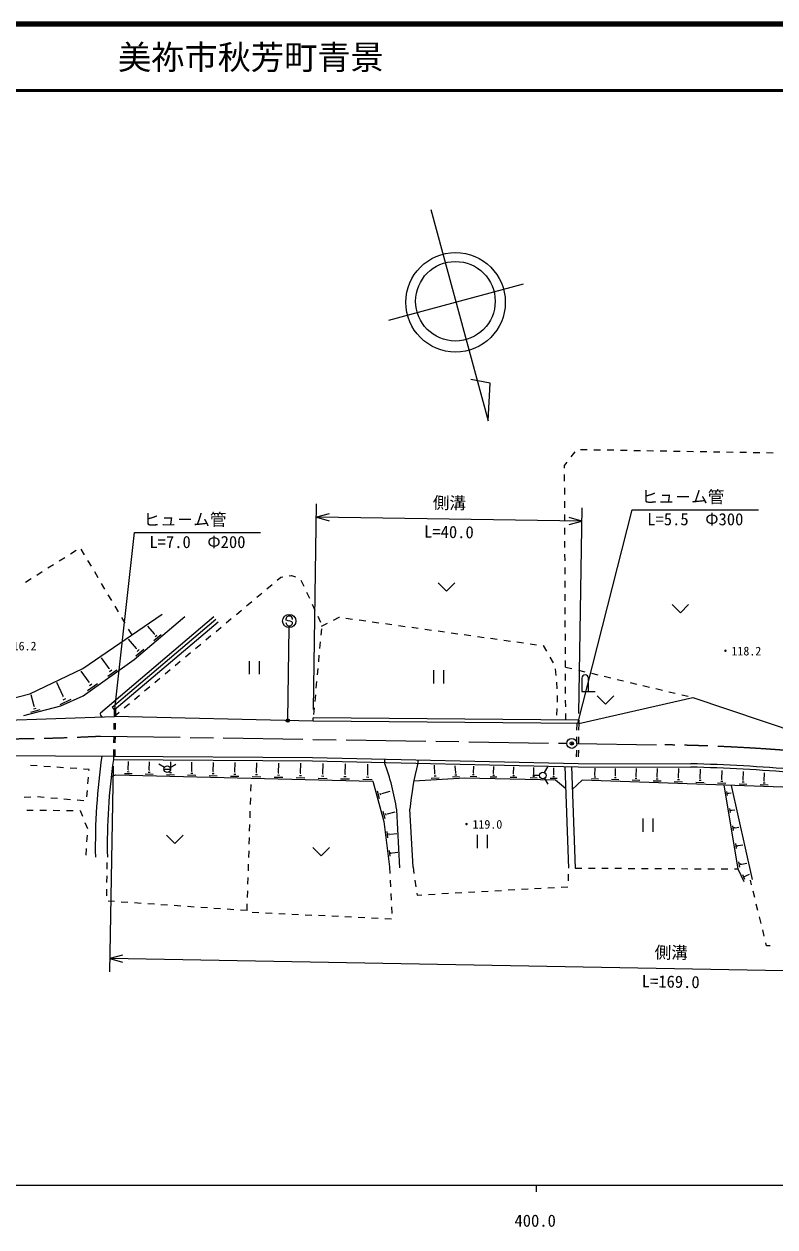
# Model space of a CAD drawing. Units: millimetres, scale not verified. Extents: x 40000 to 680000, y 20000 to 380000.
# Drawn here: x 390859 to 503957, y 198715 to 380000 of the extents above; entities that cross this region are included whole.
import ezdxf
from ezdxf.enums import TextEntityAlignment as Align

# ---------------------------------------------------------------- set-up
doc = ezdxf.new("R2010")
doc.units = ezdxf.units.MM
doc.header["$LTSCALE"] = 1000
doc.header["$PDMODE"] = 32
doc.header["$PDSIZE"] = 500
doc.linetypes.add('CHAIN', pattern=[18.5, 12, -1.5, 3.5, -1.5])
for name, color, linetype, lineweight in [('M-BGD', 7, 'Continuous', 25), ('M-BMK', 2, 'CHAIN', 13), ('M-BMK-SRVR', 3, 'Continuous', 25), ('M-STR-HTXT', 7, 'Continuous', 13), ('M-STR-STRC', 7, 'Continuous', 25), ('M-TTL', 2, 'Continuous', 140), ('M-TTL-BAND', 7, 'Continuous', 25), ('M-TTL-LINE', 7, 'Continuous', 50)]:
    doc.layers.add(name, color=color, linetype=linetype, lineweight=lineweight)
doc.layers.add('M-TTL-TXT', color=7, linetype='Continuous')
doc.styles.add('@ＭＳ ゴシック', font='')
doc.styles.add('ＭＳ ゴシック', font='')
doc.styles.get('@ＭＳ ゴシック').set_extended_font_data('@MS Gothic')
doc.styles.get('ＭＳ ゴシック').set_extended_font_data('MS Gothic')

msp = doc.modelspace()

# ---------------------------------------------------------------- linework, layer by layer
at = {"layer": 'M-BGD'}
for p, q in [((452106, 352056), (460740, 320206)), ((466021, 340819), (445771, 335329)), ((461077, 325858), (458139, 326455)), ((460740, 320206), (461077, 325858)), ((473250, 314758), (473858, 315552)), ((474686, 315890), (475686, 315874)), ((476686, 315857), (477686, 315840)), ((478686, 315823), (479685, 315807)), ((480685, 315790), (481685, 315773)), ((482685, 315756), (483685, 315740)), ((484685, 315723), (485685, 315706)), ((486684, 315689), (487684, 315672)), ((488684, 315656), (489684, 315639)), ((490684, 315622), (491684, 315605)), ((492684, 315589), (493683, 315572)), ((494683, 315555), (495683, 315538)), ((496683, 315522), (497683, 315505)), ((498683, 315488), (499683, 315471)), ((500682, 315454), (501682, 315438)), ((472271, 313477), (472643, 313964)), ((502682, 315421), (503682, 315404)), ((472273, 313090), (472271, 313477)), ((472282, 311090), (472277, 312090)), ((472291, 309090), (472287, 310090)), ((472301, 307090), (472296, 308090)), ((472310, 305090), (472305, 306090)), ((472319, 303090), (472314, 304090)), ((472328, 301090), (472324, 302090)), ((396995, 299577), (396148, 299045)), ((398688, 300642), (397841, 300110)), ((399969, 300000), (399458, 300860)), ((400991, 298281), (400480, 299141)), ((472338, 299090), (472333, 300090)), ((393609, 297448), (392762, 296915)), ((395302, 298513), (394455, 297980)), ((402013, 296562), (401502, 297421)), ((472347, 297090), (472342, 298090)), ((391916, 296383), (391069, 295851)), ((403035, 294842), (402524, 295702)), ((427448, 294885), (428215, 295526)), ((428983, 296167), (429536, 296628)), ((429536, 296628), (429812, 296673)), ((430799, 296834), (431155, 296892)), ((431155, 296892), (431754, 296669)), ((432568, 296187), (432988, 295280)), ((453228, 295765), (454478, 294515)), ((455728, 295765), (454478, 294515)), ((472356, 295090), (472352, 296090)), ((404057, 293123), (403546, 293983)), ((425912, 293603), (426680, 294244)), ((433408, 294372), (433828, 293465)), ((472365, 293090), (472361, 294090)), ((405079, 291404), (404568, 292264)), ((424377, 292322), (425144, 292963)), ((434249, 292557), (434669, 291650)), ((472375, 291090), (472370, 292090)), ((488459, 292535), (489709, 291285)), ((490959, 292535), (489709, 291285)), ((399707, 282885), (411652, 291069)), ((402362, 276219), (419438, 290690)), ((404108, 277043), (419761, 290308)), ((406101, 289685), (405590, 290544)), ((421306, 289759), (422074, 290400)), ((422841, 291040), (423609, 291681)), ((435089, 290742), (435509, 289835)), ((437460, 290165), (438323, 290608)), ((438323, 290608), (438352, 290604)), ((439343, 290466), (440333, 290328)), ((441323, 290190), (442314, 290052)), ((472384, 289090), (472379, 290090)), ((404432, 276661), (420084, 289927)), ((407123, 287966), (406612, 288825)), ((410500, 288080), (409484, 289282)), ((419770, 288477), (420538, 289118)), ((435635, 288876), (435544, 287881)), ((435681, 289250), (436570, 289707)), ((443304, 289914), (444295, 289776)), ((445285, 289638), (446276, 289500)), ((447266, 289362), (448256, 289224)), ((449247, 289086), (450237, 288948)), ((451228, 288810), (452218, 288672)), ((453209, 288534), (454199, 288396)), ((455190, 288258), (456180, 288121)), ((407784, 285902), (406597, 287304)), ((410416, 287072), (411508, 287996)), ((410466, 288052), (410534, 288109)), ((410595, 287692), (410868, 287923)), ((416700, 285914), (417467, 286555)), ((418235, 287196), (419003, 287836)), ((435454, 286885), (435364, 285889)), ((457170, 287983), (458161, 287845)), ((459151, 287707), (460142, 287569)), ((461132, 287431), (462123, 287293)), ((463113, 287155), (464103, 287017)), ((465094, 286879), (466084, 286741)), ((467075, 286603), (468065, 286465)), ((472393, 287090), (472389, 288090)), ((407689, 284765), (408921, 285807)), ((407745, 285869), (407822, 285934)), ((407891, 285463), (408198, 285724)), ((415164, 284632), (415932, 285273)), ((435273, 284893), (435183, 283897)), ((469056, 286327), (469064, 286325)), ((469064, 286325), (469562, 285468)), ((472403, 285090), (472398, 286090)), ((391721, 279057), (399707, 282885)), ((403665, 282878), (402512, 284504)), ((403623, 282848), (403708, 282909)), ((413629, 283351), (414396, 283992)), ((424755, 284000), (424755, 282000)), ((426255, 284000), (426255, 282000)), ((435093, 282901), (435002, 281905)), ((470065, 284604), (470568, 283739)), ((470880, 282816), (470957, 281818)), ((472412, 283090), (472407, 284090)), ((472412, 283090), (473385, 282858)), ((400640, 280815), (399453, 282490)), ((403467, 281714), (404830, 282680)), ((403737, 282417), (404077, 282659)), ((410558, 280788), (411326, 281429)), ((412093, 282069), (412861, 282710)), ((452522, 282632), (452522, 280632)), ((454022, 282632), (454022, 280632)), ((472421, 281090), (472416, 282090)), ((474357, 282627), (475330, 282395)), ((474865, 281425), (474865, 279425)), ((475865, 279425), (475865, 281425)), ((476303, 282163), (477276, 281931)), ((478249, 281700), (479221, 281468)), ((480194, 281236), (481167, 281005)), ((396752, 278693), (395803, 280776)), ((400426, 279557), (401899, 280601)), ((400594, 280783), (400686, 280848)), ((400717, 280317), (401086, 280578)), ((409022, 279506), (409790, 280147)), ((434912, 280909), (434822, 279913)), ((471033, 280821), (471110, 279824)), ((472430, 279090), (472426, 280090)), ((474865, 279425), (476865, 279425)), ((482140, 280773), (483113, 280541)), ((484085, 280310), (485058, 280078)), ((486031, 279846), (487004, 279615)), ((487977, 279383), (488949, 279151)), ((385781, 277539), (391721, 279057)), ((392395, 277212), (391952, 278896)), ((396295, 277470), (397976, 278236)), ((396700, 278669), (396805, 278717)), ((396734, 278177), (397154, 278369)), ((405951, 276943), (406719, 277584)), ((407487, 278225), (408255, 278865)), ((434731, 278917), (434641, 277921)), ((471159, 278827), (471132, 277827)), ((472440, 277090), (472435, 278090)), ((474408, 274572), (491568, 278528)), ((477182, 278753), (478432, 277503)), ((479682, 278753), (478432, 277503)), ((489922, 278920), (490895, 278688)), ((491568, 278528), (507558, 273133)), ((381422, 274828), (404416, 275661)), ((391870, 276312), (393295, 276687)), ((392311, 276808), (392667, 276902)), ((392351, 277200), (392440, 277223)), ((404108, 277043), (404432, 276661)), ((404432, 276661), (404416, 275661)), ((404416, 275661), (405184, 276302)), ((434409, 274944), (404416, 275661)), ((404634, 276833), (404616, 275658)), ((434551, 276925), (434460, 275930)), ((471105, 276827), (471078, 275828)), ((472449, 275090), (472444, 276090)), ((404400, 274662), (404385, 273662)), ((404600, 274658), (404585, 273659)), ((434409, 274944), (434416, 275444)), ((474408, 274572), (434409, 274944)), ((474412, 275072), (434413, 275444)), ((474108, 274575), (474092, 273575)), ((474408, 274572), (474392, 273572)), ((474412, 275072), (474408, 274572)), ((404369, 272662), (404354, 271662)), ((404569, 272659), (404554, 271659)), ((474076, 272575), (474061, 271575)), ((474376, 272572), (474361, 271572)), ((404338, 270662), (404323, 269662)), ((404538, 270659), (404523, 269661)), ((474045, 270575), (474030, 269575)), ((474345, 270572), (474330, 269572)), ((381333, 269828), (404323, 269662)), ((404323, 269662), (404319, 269162)), ((404319, 269162), (434316, 268945)), ((404323, 269662), (434323, 269445)), ((406555, 267620), (406585, 268856)), ((409722, 267554), (409752, 268823)), ((412001, 267966), (411135, 268466)), ((412867, 267966), (413733, 268466)), ((412910, 267488), (412942, 268790)), ((416121, 267422), (416153, 268757)), ((419354, 267355), (419387, 268724)), ((422610, 267288), (422644, 268691)), ((425888, 267220), (425922, 268657)), ((429188, 267151), (429224, 268623)), ((432512, 267083), (432549, 268588)), ((434316, 268945), (474308, 268072)), ((434323, 269445), (474314, 268572)), ((435859, 267013), (435896, 268554)), ((439229, 266944), (439267, 268519)), ((442622, 266874), (442661, 268484)), ((445172, 269208), (445161, 268708)), ((450171, 269099), (450160, 268599)), ((474314, 268572), (491279, 268532)), ((392824, 268202), (391826, 268271)), ((394819, 268063), (393821, 268132)), ((396814, 267924), (395816, 267994)), ((398809, 267786), (397812, 267855)), ((400646, 267658), (399807, 267716)), ((400482, 265505), (400558, 266502)), ((400633, 267499), (400646, 267658)), ((403988, 266590), (404684, 266838)), ((404684, 266838), (443379, 265905)), ((405965, 267058), (407117, 267030)), ((406404, 267335), (406692, 267328)), ((406519, 267621), (406591, 267619)), ((409121, 266981), (410295, 266953)), ((409568, 267264), (409861, 267257)), ((409685, 267555), (409758, 267553)), ((411934, 267716), (412934, 267716)), ((412298, 266905), (413494, 266876)), ((412754, 267193), (413053, 267186)), ((412873, 267489), (412948, 267487)), ((415497, 266827), (416715, 266798)), ((415962, 267121), (416266, 267114)), ((416083, 267423), (416159, 267421)), ((418719, 266750), (419959, 266720)), ((419192, 267049), (419502, 267041)), ((419315, 267356), (419393, 267354)), ((421963, 266671), (423226, 266641)), ((422444, 266976), (422760, 266968)), ((422570, 267289), (422649, 267287)), ((425230, 266593), (426515, 266562)), ((425719, 266902), (426041, 266895)), ((425848, 267221), (425928, 267219)), ((428519, 266513), (429827, 266482)), ((429017, 266828), (429344, 266821)), ((429148, 267152), (429229, 267150)), ((432338, 266754), (432671, 266746)), ((432471, 267084), (432554, 267082)), ((435682, 266679), (436020, 266671)), ((435817, 267015), (435901, 267012)), ((439048, 266604), (439393, 266595)), ((439186, 266945), (439272, 266943)), ((442439, 266528), (442789, 266519)), ((442578, 266875), (442666, 266873)), ((452611, 266679), (452920, 266698)), ((452746, 266997), (452663, 268296)), ((452707, 266995), (452784, 267000)), ((455371, 266545), (456468, 266614)), ((455765, 266845), (456039, 266862)), ((455885, 267128), (455815, 268227)), ((455851, 267126), (455919, 267130)), ((458038, 266643), (459054, 266619)), ((458425, 266888), (458679, 266882)), ((458526, 267140), (458590, 267138)), ((458558, 267139), (458582, 268166)), ((461054, 266571), (462074, 266547)), ((461443, 266817), (461698, 266811)), ((461545, 267070), (461608, 267068)), ((461576, 267069), (461601, 268100)), ((464074, 266499), (465097, 266475)), ((464464, 266746), (464719, 266740)), ((464566, 266999), (464630, 266998)), ((464598, 266999), (464622, 268034)), ((467487, 266675), (467744, 266669)), ((468491, 266757), (467491, 266757)), ((467590, 266929), (467654, 266927)), ((467622, 266928), (467646, 267968)), ((469241, 267190), (469741, 268056)), ((470511, 266603), (470768, 266597)), ((470614, 266857), (470678, 266856)), ((470646, 266856), (470670, 267896)), ((472305, 268116), (472861, 252766)), ((473307, 268094), (473861, 252802)), ((474308, 268072), (491271, 268032)), ((476974, 266495), (476710, 266504)), ((476885, 266763), (476819, 266765)), ((476852, 266764), (476890, 267832)), ((479959, 266678), (479890, 266680)), ((479924, 266679), (479965, 267821)), ((483082, 266592), (483010, 266594)), ((483046, 266593), (483090, 267810)), ((486257, 266504), (486182, 266507)), ((486219, 266505), (486266, 267799)), ((489444, 266416), (489493, 267788)), ((492709, 266298), (492759, 267699)), ((495955, 266166), (496004, 267518)), ((499170, 266035), (499217, 267340)), ((502353, 265906), (502398, 267163)), ((425025, 264379), (425057, 265379)), ((431831, 266433), (433162, 266401)), ((435166, 266353), (436520, 266320)), ((438524, 266272), (439901, 266239)), ((441905, 266190), (443306, 266156)), ((443379, 265905), (445064, 259801)), ((449574, 265926), (457226, 266412)), ((452168, 266341), (453402, 266419)), ((457226, 266412), (470924, 266087)), ((467097, 266428), (468122, 266403)), ((469241, 266324), (469741, 265457)), ((470121, 266356), (471146, 266331)), ((470924, 266087), (472424, 264832)), ((474911, 266054), (473432, 264646)), ((523625, 264313), (474911, 266054)), ((477361, 266217), (476305, 266254)), ((480458, 266106), (479351, 266146)), ((480053, 266397), (479776, 266407)), ((483604, 265994), (482447, 266035)), ((483181, 266298), (482891, 266309)), ((486802, 265879), (485593, 265922)), ((486360, 266198), (486057, 266208)), ((490052, 265763), (488791, 265808)), ((489590, 266095), (489275, 266107)), ((489483, 266415), (489404, 266418)), ((493316, 265646), (492057, 265691)), ((492855, 265978), (492540, 265989)), ((492748, 266297), (492669, 266300)), ((496547, 265531), (495320, 265575)), ((496098, 265854), (495791, 265865)), ((495994, 266165), (495917, 266167)), ((496254, 265291), (498389, 252669)), ((497368, 265251), (500536, 251082)), ((499746, 265417), (498551, 265459)), ((499309, 265731), (499010, 265742)), ((499207, 266034), (499133, 266037)), ((502914, 265303), (501751, 265345)), ((502488, 265610), (502197, 265620)), ((502389, 265905), (502317, 265907)), ((390890, 263470), (391887, 263546)), ((392884, 263574), (393880, 263489)), ((394877, 263404), (395873, 263319)), ((396869, 263234), (397866, 263149)), ((398862, 263064), (399858, 262979)), ((400331, 263511), (400406, 264508)), ((424962, 262380), (424993, 263380)), ((444037, 264461), (444355, 263308)), ((444444, 264108), (444524, 263820)), ((444762, 264080), (444782, 264008)), ((444772, 264044), (446008, 264385)), ((496672, 264318), (496767, 263759)), ((496847, 264132), (496871, 263993)), ((496996, 264104), (497002, 264069)), ((496999, 264086), (497359, 264147)), ((391251, 261522), (392251, 261518)), ((393251, 261513), (394251, 261509)), ((395251, 261504), (396251, 261500)), ((397251, 261495), (398251, 261491)), ((399251, 261486), (399319, 261486)), ((399319, 261486), (399660, 260619)), ((424898, 260381), (424930, 261381)), ((444886, 261386), (445196, 260263)), ((445603, 260979), (446759, 261299)), ((447454, 252848), (446990, 261554)), ((449451, 252954), (448988, 261661)), ((497101, 261780), (497207, 261155)), ((497297, 261572), (497324, 261416)), ((497464, 261540), (497470, 261501)), ((497467, 261520), (497929, 261598)), ((400027, 259689), (400393, 258758)), ((424834, 258382), (424866, 259382)), ((445064, 259801), (445884, 252968)), ((445283, 261042), (445361, 260761)), ((445593, 261014), (445612, 260944)), ((484058, 260269), (484058, 258269)), ((485558, 260269), (485558, 258269)), ((400338, 257760), (400282, 256761)), ((412336, 257763), (413586, 256513)), ((414836, 257763), (413586, 256513)), ((445493, 258330), (445611, 257344)), ((445784, 257990), (445813, 257743)), ((446041, 257927), (446049, 257865)), ((446045, 257896), (446995, 258010)), ((459124, 257810), (459124, 255810)), ((460624, 257810), (460624, 255810)), ((497542, 259174), (497659, 258480)), ((497759, 258943), (497789, 258770)), ((497944, 258908), (497951, 258864)), ((497948, 258886), (498514, 258982)), ((400227, 255763), (400171, 254764)), ((424771, 256383), (424803, 257383)), ((434344, 255890), (435594, 254640)), ((436844, 255890), (435594, 254640)), ((497994, 256499), (498124, 255735)), ((498234, 256245), (498266, 256054)), ((498437, 256206), (498445, 256158)), ((498441, 256182), (499114, 256296)), ((424707, 254384), (424739, 255384)), ((445835, 255473), (445942, 254584)), ((446098, 255166), (446124, 254944)), ((446330, 255109), (446336, 255054)), ((446333, 255082), (447139, 255178)), ((403375, 252624), (403390, 253623)), ((424644, 252385), (424676, 253385)), ((445884, 252968), (445935, 251970)), ((449451, 252954), (449592, 251964)), ((473861, 252802), (474861, 252797)), ((475861, 252792), (476861, 252786)), ((477861, 252781), (478861, 252775)), ((479861, 252770), (480861, 252764)), ((481861, 252759), (482861, 252754)), ((483861, 252748), (484861, 252743)), ((485861, 252737), (486861, 252732)), ((487861, 252727), (488860, 252721)), ((489860, 252716), (490860, 252710)), ((491860, 252705), (492860, 252699)), ((493860, 252694), (494860, 252689)), ((495860, 252683), (496860, 252678)), ((497860, 252672), (498389, 252669)), ((498389, 252669), (499275, 250756)), ((498459, 253753), (498600, 252917)), ((498721, 253475), (498756, 253266)), ((498943, 253432), (498952, 253380)), ((498948, 253406), (499731, 253538)), ((403344, 250624), (403359, 251624)), ((424580, 250386), (424612, 251386)), ((445987, 250971), (446038, 249972)), ((449734, 250974), (449875, 249984)), ((472859, 250900), (472860, 251900)), ((499059, 251818), (499387, 251110)), ((499359, 251634), (499441, 251457)), ((499567, 251650), (499587, 251606)), ((499577, 251628), (500108, 251874)), ((500435, 250286), (500264, 250978)), ((403313, 248624), (403329, 249624)), ((424517, 248387), (424549, 249387)), ((446089, 248974), (446141, 247975)), ((450017, 248995), (450054, 248736)), ((450054, 248736), (450791, 248777)), ((451790, 248832), (452788, 248887)), ((453787, 248943), (454785, 248998)), ((455784, 249053), (456782, 249109)), ((457781, 249164), (458779, 249219)), ((459778, 249275), (460776, 249330)), ((461774, 249385), (462773, 249441)), ((463771, 249496), (464770, 249551)), ((465768, 249607), (466767, 249662)), ((467765, 249717), (468764, 249773)), ((469762, 249828), (470761, 249883)), ((471759, 249939), (472758, 249994)), ((500915, 248344), (500675, 249315)), ((404499, 247744), (403502, 247812)), ((406495, 247608), (405497, 247676)), ((408490, 247473), (407492, 247541)), ((410486, 247337), (409488, 247405)), ((412481, 247202), (411483, 247269)), ((414476, 247066), (413479, 247134)), ((416472, 246931), (415474, 246998)), ((418467, 246795), (417469, 246863)), ((420463, 246659), (419465, 246727)), ((422458, 246524), (421460, 246592)), ((424453, 246388), (424485, 247388)), ((446192, 246976), (446243, 245978)), ((501396, 246403), (501155, 247373)), ((424453, 246388), (423456, 246456)), ((426214, 246071), (425215, 246120)), ((428212, 245972), (427213, 246022)), ((430209, 245874), (429210, 245923)), ((432207, 245775), (431208, 245824)), ((434204, 245676), (433205, 245725)), ((436202, 245577), (435203, 245627)), ((438199, 245478), (437201, 245528)), ((440197, 245380), (439198, 245429)), ((442194, 245281), (441196, 245330)), ((444192, 245182), (443193, 245232)), ((446190, 245083), (445191, 245133)), ((501876, 244461), (501636, 245432)), ((502356, 242520), (502116, 243490)), ((502711, 241085), (502596, 241549)), ((503233, 241062), (502711, 241085))]:
    msp.add_line(p, q, dxfattribs=at)
for centre, radius in [((455855, 338063), 7493), ((455823, 338217), 5995), ((412434, 267716), 500), ((468991, 266757), 500)]:
    msp.add_circle(centre, radius, dxfattribs=at)
for centre, radius, start, end in [((475365, 281425), 500, 0, 180), ((402809, 276050), 478, 159.32015, 251.26136), ((496018, 256067), 94429, 171.71443, 180.99674), ((496018, 256067), 92629, 171.87269, 180.99674), ((409993, 255904), 37426, 8.68306, 20.00627), ((493356, 257734), 44542, 165.88111, 174.94246), ((482689, -28594), 297250, 85.28832, 88.34408), ((482689, -28594), 296750, 85.28808, 88.3428)]:
    msp.add_arc(centre, radius, start, end, dxfattribs=at)
at = {"layer": 'M-BMK'}
for p, q in [((402370, 272693), (472611, 271599)), ((474111, 271576), (487359, 271370))]:
    msp.add_line(p, q, dxfattribs=at)
for centre, start, end in [((386664, 572282), 268.79939, 273.00099), ((482689, -28594), 85.28832, 89.10802)]:
    msp.add_arc(centre, 300000, start, end, dxfattribs=at)
at = {"layer": 'M-BMK-SRVR'}
msp.add_circle((473361, 271588), 750, dxfattribs=at)
msp.add_point((473361, 271588), dxfattribs=at)
at = {"layer": 'M-STR-HTXT'}
for p, q in [((434436, 276694), (434918, 307690)), ((474258, 274573), (482466, 306790)), ((474428, 276072), (474910, 307068)), ((482466, 306790), (501466, 306790)), ((436827, 306178), (434887, 305691)), ((474879, 305068), (434887, 305691)), ((434887, 305691), (436811, 305143)), ((472940, 304581), (474879, 305068)), ((474879, 305068), (472956, 305616)), ((404533, 276747), (407471, 303360)), ((407471, 303360), (426471, 303360)), ((404301, 268162), (403729, 237168)), ((405707, 239649), (403766, 239167)), ((572826, 236048), (403766, 239167)), ((403766, 239167), (405687, 238614))]:
    msp.add_line(p, q, dxfattribs=at)
at = {"layer": 'M-STR-STRC'}
for p, q in [((407428, 284217), (415084, 290695)), ((430407, 290175), (430307, 290293)), ((430652, 290036), (430407, 290175)), ((430571, 275186), (430786, 289035)), ((430952, 290033), (430652, 290036)), ((431198, 289921), (430952, 290033)), ((431303, 289785), (431198, 289921)), ((399748, 278769), (407428, 284217)), ((396411, 277248), (399748, 278769)), ((390816, 275776), (396411, 277248))]:
    msp.add_line(p, q, dxfattribs=at)
for centre, radius in [((430802, 290034), 1000), ((430569, 275036), 150), ((430569, 275036), 120), ((430569, 275036), 90), ((430569, 275036), 60), ((430569, 275036), 30)]:
    msp.add_circle(centre, radius, dxfattribs=at)
for centre, start, end in [((430807, 290289), 359.55488, 179.55488), ((430803, 289789), 179.55488, 359.55488)]:
    msp.add_arc(centre, 500, start, end, dxfattribs=at)
msp.add_point((430569, 275036), dxfattribs=at)
at = {"layer": 'M-TTL'}
msp.add_line((680000, 380000), (40000, 380000), dxfattribs=at)
at = {"layer": 'M-TTL-BAND'}
for p, q in [((40000, 205000), (579000, 205000)), ((468000, 205000), (468000, 204000))]:
    msp.add_line(p, q, dxfattribs=at)
at = {"layer": 'M-TTL-LINE'}
msp.add_line((40000, 370000), (680000, 370000), dxfattribs=at)

# ---------------------------------------------------------------- texts
at = {"layer": 'M-BGD', "style": 'ＭＳ ゴシック'}
for s, p in [('・116.2', (386438, 286264)), ('・118.2', (495607, 285506)), ('・119.0', (456598, 259390))]:
    msp.add_text(s, height=1320, dxfattribs=at).set_placement(p, align=Align.MIDDLE_LEFT)
at = {"layer": 'M-STR-HTXT', "style": 'ＭＳ ゴシック'}
for rotation, p in [(359.108, (454899, 306379)), (358.943, (488314, 238607))]:
    msp.add_text('側溝', height=1833, rotation=rotation, dxfattribs=at).set_placement(p, align=Align.BOTTOM_CENTER)
for p in [(483841, 307290), (408846, 303860)]:
    msp.add_text('ヒュ－ム管', height=1833, dxfattribs=at).set_placement(p, align=Align.BOTTOM_LEFT)
for s, p in [('L=5.5\u3000Φ300', (491966, 306290)), ('L=7.0\u3000Φ200', (416971, 302860))]:
    msp.add_text(s, height=1833, dxfattribs=at).set_placement(p, align=Align.TOP_CENTER)
at = {"layer": 'M-STR-HTXT', "style": '@ＭＳ ゴシック'}
for s, rotation, p in [('L=40.0', 359.108, (454868, 304379)), ('L=169.0', 358.943, (488277, 236608))]:
    msp.add_text(s, height=1833, rotation=rotation, dxfattribs=at).set_placement(p, align=Align.TOP_CENTER)
at = {"layer": 'M-TTL-BAND', "style": 'ＭＳ ゴシック'}
msp.add_text('400.0', height=1833, dxfattribs=at).set_placement((467844, 198195), align=Align.BOTTOM_CENTER)
at = {"layer": 'M-TTL-TXT', "style": 'ＭＳ ゴシック'}
msp.add_text('美祢市秋芳町青景', height=3666, dxfattribs=at).set_placement((405024, 375000), align=Align.MIDDLE_LEFT)

doc.saveas('drawing.dxf')
